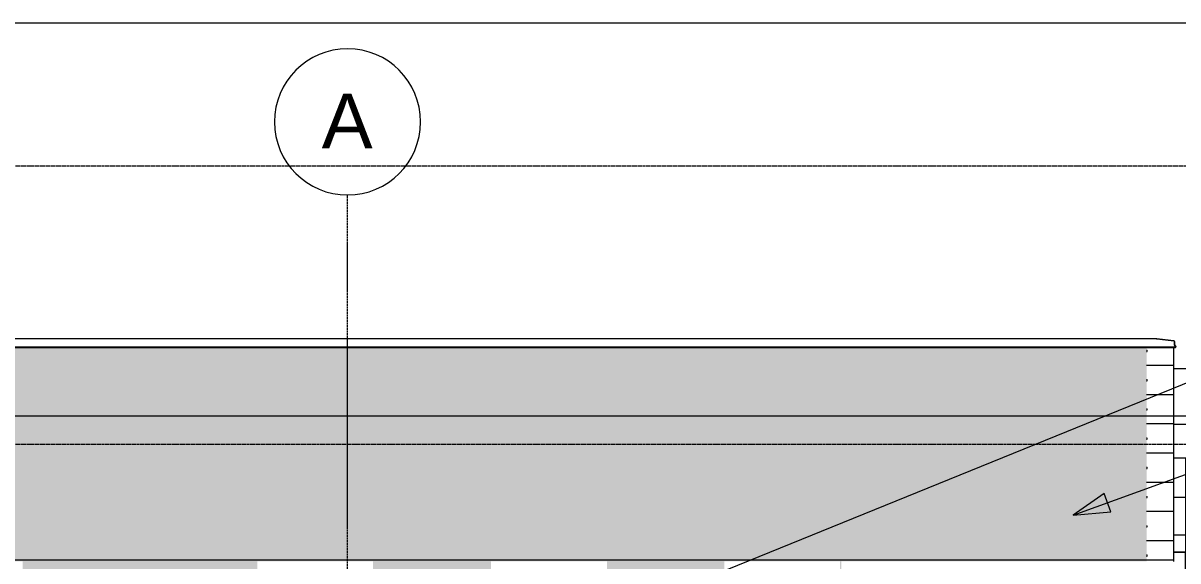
# Model space of a CAD drawing. Header units: inches. Extents: x -4169 to 1631, y -238 to 585.
# Drawn here: x 766 to 1145.4, y 350.3 to 527 of the extents above; entities that cross this region are included whole.
import ezdxf

# ---------------------------------------------------------------- set-up
doc = ezdxf.new("R2010")
doc.units = ezdxf.units.IN
doc.header["$MEASUREMENT"] = 0
doc.linetypes.add('Aligning Line 1_8_', pattern=[0.25, 0.125, -0.125])
doc.linetypes.add('Grid Line 1_2_', pattern=[0.875, 0.5, -0.125, 0.125, -0.125])
for name, color, linetype, lineweight in [('0-5', 10, 'Continuous', 5), ('A-FLOR-LEVL-1', 51, 'Grid Line 1_2_', 9), ('A-GENM', 5, 'Continuous', 9), ('A-WALL', 113, 'Continuous', 13), ('A-WALL-PATT-1', 111, 'Continuous', 9), ('G-ANNO-SYMB', 111, 'Aligning Line 1_8_', 9), ('G-ANNO-SYMB-1', 9, 'Aligning Line 1_8_', 9), ('G-ANNO-SYMB-2', 147, 'Aligning Line 1_8_', 9), ('G-ANNO-TEXT', 231, 'Continuous', 9), ('S-GRID-1', 1, 'Grid Line 1_2_', 9), ('S-GRID-IDEN', 1, 'Continuous', 9)]:
    doc.layers.add(name, color=color, linetype=linetype, lineweight=lineweight)
doc.styles.add('Arial_1', font='arial.ttf', dxfattribs={"height": 18})
pattern_1 = [(0, (1154.82, 140.604), (-120, 76.8), [0.392, -119.607]), (0, (1154.82, 140.996), (-120, 76.8), [0.392, -119.607]), (0, (1154.82, 150.204), (-120, 76.8), [0.392, -119.607]), (0, (1154.82, 150.596), (-120, 76.8), [0.392, -119.607]), (0, (1154.82, 159.804), (-120, 76.8), [0.392, -119.607]), (0, (1154.82, 160.196), (-120, 76.8), [0.392, -119.607]), (0, (1154.82, 169.404), (-120, 76.8), [0.392, -119.607]), (0, (1154.82, 169.796), (-120, 76.8), [0.392, -119.607]), (0, (1154.82, 179.004), (-120, 76.8), [0.392, -119.607]), (0, (1154.82, 179.396), (-120, 76.8), [0.392, -119.607]), (0, (1154.82, 188.604), (-120, 76.8), [0.392, -119.607]), (0, (1154.82, 188.996), (-120, 76.8), [0.392, -119.607]), (0, (1154.82, 198.204), (-120, 76.8), [0.392, -119.607]), (0, (1154.82, 198.596), (-120, 76.8), [0.392, -119.607]), (0, (1154.82, 207.804), (-120, 76.8), [0.392, -119.607]), (0, (1154.82, 208.196), (-120, 76.8), [0.392, -119.607]), (0, (1174.82, 140.604), (-120, 76.8), [0.392, -119.607]), (0, (1174.82, 140.996), (-120, 76.8), [0.392, -119.607]), (0, (1174.82, 150.204), (-120, 76.8), [0.392, -119.607]), (0, (1174.82, 150.596), (-120, 76.8), [0.392, -119.607]), (0, (1174.82, 159.804), (-120, 76.8), [0.392, -119.607]), (0, (1174.82, 160.196), (-120, 76.8), [0.392, -119.607]), (0, (1174.82, 169.404), (-120, 76.8), [0.392, -119.607]), (0, (1174.82, 169.796), (-120, 76.8), [0.392, -119.607]), (0, (1174.82, 179.004), (-120, 76.8), [0.392, -119.607]), (0, (1174.82, 179.396), (-120, 76.8), [0.392, -119.607]), (0, (1174.82, 188.604), (-120, 76.8), [0.392, -119.607]), (0, (1174.82, 188.996), (-120, 76.8), [0.392, -119.607]), (0, (1174.82, 198.204), (-120, 76.8), [0.392, -119.607]), (0, (1174.82, 198.596), (-120, 76.8), [0.392, -119.607]), (0, (1174.82, 207.804), (-120, 76.8), [0.392, -119.607]), (0, (1174.82, 208.196), (-120, 76.8), [0.392, -119.607]), (0, (1194.82, 140.604), (-120, 76.8), [0.392, -119.607]), (0, (1194.82, 140.996), (-120, 76.8), [0.392, -119.607]), (0, (1194.82, 150.204), (-120, 76.8), [0.392, -119.607]), (0, (1194.82, 150.596), (-120, 76.8), [0.392, -119.607]), (0, (1194.82, 159.804), (-120, 76.8), [0.392, -119.607]), (0, (1194.82, 160.196), (-120, 76.8), [0.392, -119.607]), (0, (1194.82, 169.404), (-120, 76.8), [0.392, -119.607]), (0, (1194.82, 169.796), (-120, 76.8), [0.392, -119.607]), (0, (1194.82, 179.004), (-120, 76.8), [0.392, -119.607]), (0, (1194.82, 179.396), (-120, 76.8), [0.392, -119.607]), (0, (1194.82, 188.604), (-120, 76.8), [0.392, -119.607]), (0, (1194.82, 188.996), (-120, 76.8), [0.392, -119.607]), (0, (1194.82, 198.204), (-120, 76.8), [0.392, -119.607]), (0, (1194.82, 198.596), (-120, 76.8), [0.392, -119.607]), (0, (1194.82, 207.804), (-120, 76.8), [0.392, -119.607]), (0, (1194.82, 208.196), (-120, 76.8), [0.392, -119.607]), (0, (1214.82, 140.604), (-120, 76.8), [0.392, -119.607]), (0, (1214.82, 140.996), (-120, 76.8), [0.392, -119.607]), (0, (1214.82, 150.204), (-120, 76.8), [0.392, -119.607]), (0, (1214.82, 150.596), (-120, 76.8), [0.392, -119.607]), (0, (1214.82, 159.804), (-120, 76.8), [0.392, -119.607]), (0, (1214.82, 160.196), (-120, 76.8), [0.392, -119.607]), (0, (1214.82, 169.404), (-120, 76.8), [0.392, -119.607]), (0, (1214.82, 169.796), (-120, 76.8), [0.392, -119.607]), (0, (1214.82, 179.004), (-120, 76.8), [0.392, -119.607]), (0, (1214.82, 179.396), (-120, 76.8), [0.392, -119.607]), (0, (1214.82, 188.604), (-120, 76.8), [0.392, -119.607]), (0, (1214.82, 188.996), (-120, 76.8), [0.392, -119.607]), (0, (1214.82, 198.204), (-120, 76.8), [0.392, -119.607]), (0, (1214.82, 198.596), (-120, 76.8), [0.392, -119.607]), (0, (1214.82, 207.804), (-120, 76.8), [0.392, -119.607]), (0, (1214.82, 208.196), (-120, 76.8), [0.392, -119.607]), (0, (1234.82, 140.604), (-120, 76.8), [0.392, -119.607]), (0, (1234.82, 140.996), (-120, 76.8), [0.392, -119.607]), (0, (1234.82, 150.204), (-120, 76.8), [0.392, -119.607]), (0, (1234.82, 150.596), (-120, 76.8), [0.392, -119.607]), (0, (1234.82, 159.804), (-120, 76.8), [0.392, -119.607]), (0, (1234.82, 160.196), (-120, 76.8), [0.392, -119.607]), (0, (1234.82, 169.404), (-120, 76.8), [0.392, -119.607]), (0, (1234.82, 169.796), (-120, 76.8), [0.392, -119.607]), (0, (1234.82, 179.004), (-120, 76.8), [0.392, -119.607]), (0, (1234.82, 179.396), (-120, 76.8), [0.392, -119.607]), (0, (1234.82, 188.604), (-120, 76.8), [0.392, -119.607]), (0, (1234.82, 188.996), (-120, 76.8), [0.392, -119.607]), (0, (1234.82, 198.204), (-120, 76.8), [0.392, -119.607]), (0, (1234.82, 198.596), (-120, 76.8), [0.392, -119.607]), (0, (1234.82, 207.804), (-120, 76.8), [0.392, -119.607]), (0, (1234.82, 208.196), (-120, 76.8), [0.392, -119.607]), (0, (1254.82, 140.604), (-120, 76.8), [0.392, -119.607]), (0, (1254.82, 140.996), (-120, 76.8), [0.392, -119.607]), (0, (1254.82, 150.204), (-120, 76.8), [0.392, -119.607]), (0, (1254.82, 150.596), (-120, 76.8), [0.392, -119.607]), (0, (1254.82, 159.804), (-120, 76.8), [0.392, -119.607]), (0, (1254.82, 160.196), (-120, 76.8), [0.392, -119.607]), (0, (1254.82, 169.404), (-120, 76.8), [0.392, -119.607]), (0, (1254.82, 169.796), (-120, 76.8), [0.392, -119.607]), (0, (1254.82, 179.004), (-120, 76.8), [0.392, -119.607]), (0, (1254.82, 179.396), (-120, 76.8), [0.392, -119.607]), (0, (1254.82, 188.604), (-120, 76.8), [0.392, -119.607]), (0, (1254.82, 188.996), (-120, 76.8), [0.392, -119.607]), (0, (1254.82, 198.204), (-120, 76.8), [0.392, -119.607]), (0, (1254.82, 198.596), (-120, 76.8), [0.392, -119.607]), (0, (1254.82, 207.804), (-120, 76.8), [0.392, -119.607]), (0, (1254.82, 208.196), (-120, 76.8), [0.392, -119.607]), (90, (1148.37, 155.2), (-120, 7e-15), [9.6, -67.2]), (90, (1154.82, 140.6), (-120, 7e-15), [0.392, -76.407]), (90, (1154.82, 150.2), (-120, 7e-15), [0.392, -76.407]), (90, (1154.82, 159.8), (-120, 7e-15), [0.392, -76.407]), (90, (1154.82, 169.4), (-120, 7e-15), [0.392, -76.407]), (90, (1154.82, 179), (-120, 7e-15), [0.392, -76.407]), (90, (1154.82, 188.6), (-120, 7e-15), [0.392, -76.407]), (90, (1154.82, 198.2), (-120, 7e-15), [0.392, -76.407]), (90, (1154.82, 207.8), (-120, 7e-15), [0.392, -76.407]), (90, (1155.21, 140.6), (-120, 7e-15), [0.392, -76.407]), (90, (1155.21, 150.2), (-120, 7e-15), [0.392, -76.407]), (90, (1155.21, 159.8), (-120, 7e-15), [0.392, -76.407]), (90, (1155.21, 169.4), (-120, 7e-15), [0.392, -76.407]), (90, (1155.21, 179), (-120, 7e-15), [0.392, -76.407]), (90, (1155.21, 188.6), (-120, 7e-15), [0.392, -76.407]), (90, (1155.21, 198.2), (-120, 7e-15), [0.392, -76.407]), (90, (1155.21, 207.8), (-120, 7e-15), [0.392, -76.407]), (90, (1164.52, 174.4), (-120, 7e-15), [9.6, -67.2]), (90, (1164.52, 203.2), (-120, 7e-15), [9.6, -67.2]), (90, (1174.82, 140.6), (-120, 7e-15), [0.392, -76.407]), (90, (1174.82, 150.2), (-120, 7e-15), [0.392, -76.407]), (90, (1174.82, 159.8), (-120, 7e-15), [0.392, -76.407]), (90, (1174.82, 169.4), (-120, 7e-15), [0.392, -76.407]), (90, (1174.82, 179), (-120, 7e-15), [0.392, -76.407]), (90, (1174.82, 188.6), (-120, 7e-15), [0.392, -76.407]), (90, (1174.82, 198.2), (-120, 7e-15), [0.392, -76.407]), (90, (1174.82, 207.8), (-120, 7e-15), [0.392, -76.407]), (90, (1175.21, 140.6), (-120, 7e-15), [0.392, -76.407]), (90, (1175.21, 150.2), (-120, 7e-15), [0.392, -76.407]), (90, (1175.21, 159.8), (-120, 7e-15), [0.392, -76.407]), (90, (1175.21, 169.4), (-120, 7e-15), [0.392, -76.407]), (90, (1175.21, 179), (-120, 7e-15), [0.392, -76.407]), (90, (1175.21, 188.6), (-120, 7e-15), [0.392, -76.407]), (90, (1175.21, 198.2), (-120, 7e-15), [0.392, -76.407]), (90, (1175.21, 207.8), (-120, 7e-15), [0.392, -76.407]), (90, (1194.82, 140.6), (-120, 7e-15), [0.392, -76.407]), (90, (1194.82, 150.2), (-120, 7e-15), [0.392, -76.407]), (90, (1194.82, 159.8), (-120, 7e-15), [0.392, -76.407]), (90, (1194.82, 169.4), (-120, 7e-15), [0.392, -76.407]), (90, (1194.82, 179), (-120, 7e-15), [0.392, -76.407]), (90, (1194.82, 188.6), (-120, 7e-15), [0.392, -76.407]), (90, (1194.82, 198.2), (-120, 7e-15), [0.392, -76.407]), (90, (1194.82, 207.8), (-120, 7e-15), [0.392, -76.407]), (90, (1195.21, 140.6), (-120, 7e-15), [0.392, -76.407]), (90, (1195.21, 150.2), (-120, 7e-15), [0.392, -76.407]), (90, (1195.21, 159.8), (-120, 7e-15), [0.392, -76.407]), (90, (1195.21, 169.4), (-120, 7e-15), [0.392, -76.407]), (90, (1195.21, 179), (-120, 7e-15), [0.392, -76.407]), (90, (1195.21, 188.6), (-120, 7e-15), [0.392, -76.407]), (90, (1195.21, 198.2), (-120, 7e-15), [0.392, -76.407]), (90, (1195.21, 207.8), (-120, 7e-15), [0.392, -76.407]), (90, (1205.07, 145.6), (-120, 7e-15), [9.6, -67.2]), (90, (1205.07, 184), (-120, 7e-15), [9.6, -67.2]), (90, (1214.82, 140.6), (-120, 7e-15), [0.392, -76.407]), (90, (1214.82, 150.2), (-120, 7e-15), [0.392, -76.407]), (90, (1214.82, 159.8), (-120, 7e-15), [0.392, -76.407]), (90, (1214.82, 169.4), (-120, 7e-15), [0.392, -76.407]), (90, (1214.82, 179), (-120, 7e-15), [0.392, -76.407]), (90, (1214.82, 188.6), (-120, 7e-15), [0.392, -76.407]), (90, (1214.82, 198.2), (-120, 7e-15), [0.392, -76.407]), (90, (1214.82, 207.8), (-120, 7e-15), [0.392, -76.407]), (90, (1215.21, 140.6), (-120, 7e-15), [0.392, -76.407]), (90, (1215.21, 150.2), (-120, 7e-15), [0.392, -76.407]), (90, (1215.21, 159.8), (-120, 7e-15), [0.392, -76.407]), (90, (1215.21, 169.4), (-120, 7e-15), [0.392, -76.407]), (90, (1215.21, 179), (-120, 7e-15), [0.392, -76.407]), (90, (1215.21, 188.6), (-120, 7e-15), [0.392, -76.407]), (90, (1215.21, 198.2), (-120, 7e-15), [0.392, -76.407]), (90, (1215.21, 207.8), (-120, 7e-15), [0.392, -76.407]), (90, (1225.9, 164.8), (-120, 7e-15), [9.6, -67.2]), (90, (1234.82, 140.6), (-120, 7e-15), [0.392, -76.407]), (90, (1234.82, 150.2), (-120, 7e-15), [0.392, -76.407]), (90, (1234.82, 159.8), (-120, 7e-15), [0.392, -76.407]), (90, (1234.82, 169.4), (-120, 7e-15), [0.392, -76.407]), (90, (1234.82, 179), (-120, 7e-15), [0.392, -76.407]), (90, (1234.82, 188.6), (-120, 7e-15), [0.392, -76.407]), (90, (1234.82, 198.2), (-120, 7e-15), [0.392, -76.407]), (90, (1234.82, 207.8), (-120, 7e-15), [0.392, -76.407]), (90, (1235.21, 140.6), (-120, 7e-15), [0.392, -76.407]), (90, (1235.21, 150.2), (-120, 7e-15), [0.392, -76.407]), (90, (1235.21, 159.8), (-120, 7e-15), [0.392, -76.407]), (90, (1235.21, 169.4), (-120, 7e-15), [0.392, -76.407]), (90, (1235.21, 179), (-120, 7e-15), [0.392, -76.407]), (90, (1235.21, 188.6), (-120, 7e-15), [0.392, -76.407]), (90, (1235.21, 198.2), (-120, 7e-15), [0.392, -76.407]), (90, (1235.21, 207.8), (-120, 7e-15), [0.392, -76.407]), (90, (1246.57, 136), (-120, 7e-15), [9.6, -67.2]), (90, (1246.57, 193.6), (-120, 7e-15), [9.6, -67.2]), (90, (1254.82, 140.6), (-120, 7e-15), [0.392, -76.407]), (90, (1254.82, 150.2), (-120, 7e-15), [0.392, -76.407]), (90, (1254.82, 159.8), (-120, 7e-15), [0.392, -76.407]), (90, (1254.82, 169.4), (-120, 7e-15), [0.392, -76.407]), (90, (1254.82, 179), (-120, 7e-15), [0.392, -76.407]), (90, (1254.82, 188.6), (-120, 7e-15), [0.392, -76.407]), (90, (1254.82, 198.2), (-120, 7e-15), [0.392, -76.407]), (90, (1254.82, 207.8), (-120, 7e-15), [0.392, -76.407]), (90, (1255.21, 140.6), (-120, 7e-15), [0.392, -76.407]), (90, (1255.21, 150.2), (-120, 7e-15), [0.392, -76.407]), (90, (1255.21, 159.8), (-120, 7e-15), [0.392, -76.407]), (90, (1255.21, 169.4), (-120, 7e-15), [0.392, -76.407]), (90, (1255.21, 179), (-120, 7e-15), [0.392, -76.407]), (90, (1255.21, 188.6), (-120, 7e-15), [0.392, -76.407]), (90, (1255.21, 198.2), (-120, 7e-15), [0.392, -76.407]), (90, (1255.21, 207.8), (-120, 7e-15), [0.392, -76.407]), (180, (1259.52, 136), (-120, 76.8), [120, 0, 0, 0]), (180, (1259.52, 145.6), (-120, 76.8), [120, 0, 0, 0]), (180, (1259.52, 155.2), (-120, 76.8), [120, 0, 0, 0]), (180, (1259.52, 164.8), (-120, 76.8), [120, 0, 0, 0]), (180, (1259.52, 174.4), (-120, 76.8), [120, 0, 0, 0]), (180, (1259.52, 184), (-120, 76.8), [120, 0, 0, 0]), (180, (1259.52, 193.6), (-120, 76.8), [120, 0, 0, 0]), (180, (1259.52, 203.2), (-120, 76.8), [120, 0, 0, 0])]

# ---------------------------------------------------------------- blocks, each defined once
blk = doc.blocks.new('CTR - 2nd Phase_rvt-2-BUILDING ELEVATION - SOUTH')
at = {"layer": 'A-FLOR-LEVL-1'}
blk.add_line((9609.49, 398), (12558.48, 398), dxfattribs=at)
at = {"layer": 'G-ANNO-SYMB-1'}
for p, q in [((12461.78, 526.95), (9706.24, 526.95)), ((12461.78, 388.59), (9706.24, 388.59))]:
    blk.add_line(p, q, dxfattribs=at)
blk = doc.blocks.new('CTR  - Topography_rvt-2-BUILDING ELEVATION - SOUTH')
at = {"layer": 'G-ANNO-SYMB-2'}
blk.add_line((12461.78, 480), (9742.88, 480), dxfattribs=at)
blk = doc.blocks.new('CTR - 1st Phase - Common Walls_rvt-2-BUILDING ELEVATION - SOUTH')
at = {"layer": 'A-FLOR-LEVL-1'}
blk.add_line((9609.49, 398), (12558.48, 398), dxfattribs=at)
at = {"layer": 'G-ANNO-SYMB-2'}
for p, q in [((12363.34, 526.95), (9706.24, 526.95)), ((12428.12, 526.95), (9706.24, 526.95)), ((12461.78, 480), (9706.24, 480))]:
    blk.add_line(p, q, dxfattribs=at)
blk = doc.blocks.new('Basic Wall _ EXT - FIBER CEMENT - SMALL - ___-1820300-BUILDING ELEVATION - SOUTH')
at = {"layer": 'A-WALL'}
for p, q in [((12113.06, 423.28), (12113, 423.28)), ((12118.64, 422.6), (12113.06, 423.28)), ((12118.86, 421.44), (12118.86, 422.35)), ((12119.37, 420.57), (12118.9, 421.3)), ((12119.18, 420.45), (12119.37, 420.57))]:
    blk.add_line(p, q, dxfattribs=at)
at = {"layer": 'A-WALL', "flags": 128}
for points in [[(12118.86, 422.35), (12118.85, 422.41), (12118.83, 422.47), (12118.8, 422.52), (12118.75, 422.56), (12118.7, 422.59), (12118.64, 422.6)], [(12118.9, 421.3), (12118.88, 421.35), (12118.87, 421.39), (12118.86, 421.44)], [(12119.06, 420.42), (12119.13, 420.43), (12119.18, 420.45)]]:
    blk.add_lwpolyline(points, dxfattribs=at)
blk = doc.blocks.new('Basic Wall _ EXT - FIBER CEMENT - SMALL - ___-1820301-BUILDING ELEVATION - SOUTH')
at = {"layer": 'A-WALL'}
for p, q in [((12113.03, 423.28), (11252.95, 423.28)), ((12113, 423.28), (12113.06, 423.28)), ((12113.06, 423.28), (12118.64, 422.6)), ((12118.86, 422.35), (12118.86, 421.44)), ((12118.9, 421.3), (12119.37, 420.57)), ((11246.61, 420.57), (12119.37, 420.57)), ((11246.93, 420.42), (12119.05, 420.42)), ((12119.37, 420.57), (12119.18, 420.45))]:
    blk.add_line(p, q, dxfattribs=at)
at = {"layer": 'A-WALL', "flags": 128}
for points in [[(12118.64, 422.6), (12118.7, 422.59), (12118.75, 422.56), (12118.8, 422.52), (12118.83, 422.47), (12118.85, 422.41), (12118.86, 422.35)], [(12118.86, 421.44), (12118.87, 421.39), (12118.88, 421.35), (12118.9, 421.3)], [(12119.18, 420.45), (12119.13, 420.43), (12119.06, 420.42), (12119.05, 420.42)]]:
    blk.add_lwpolyline(points, dxfattribs=at)
blk = doc.blocks.new('077123 - Manufactured Gutters and Downspouts - 077123 - Manufactured Gutters and Downspouts-2024313-BUILDING ELEVATION - SOUTH')
at = {"layer": 'A-GENM'}
for p, q in [((12118.59, 413.51), (12129.25, 413.51)), ((12129.25, 413.51), (12129.25, 395.11)), ((12129.25, 395.11), (12118.59, 395.11)), ((12129.25, 395.11), (12125.9, 384.1)), ((12125.9, 384.1), (12118.59, 384.1)), ((12122.56, 384.1), (12122.56, 371.1)), ((12122.56, 371.1), (12118.59, 371.1)), ((12122.56, 371.1), (12122.56, 358.75)), ((12122.56, 358.75), (12118.59, 358.75)), ((12122.56, 358.75), (12122.56, 353.15)), ((12122.56, 353.15), (12118.59, 353.15)), ((12118.59, 353.15), (12122.56, 353.15)), ((12122.56, 102.78), (12122.56, 353.15)), ((12118.56, 109.75), (12118.56, 105.58)), ((12118.56, 105.58), (12088.69, 94.71)), ((12092.69, 91.91), (12122.56, 102.78)), ((12092.69, 0), (12092.69, 91.91))]:
    blk.add_line(p, q, dxfattribs=at)
blk = doc.blocks.new('Grid - Grid Head - Circle-50561-BUILDING ELEVATION - SOUTH')
at = {"layer": 'S-GRID-IDEN'}
for start, end in [(0, 180), (180, 360)]:
    blk.add_arc((11847.19, 494.5), 24, start, end, dxfattribs=at)

msp = doc.modelspace()

# ---------------------------------------------------------------- hatches: boundary and pattern name
at = {"layer": 'A-WALL-PATT-1'}
h = msp.add_hatch(dxfattribs=at)
h.set_pattern_fill('FP_33', color=256, style=0, pattern_type=2)
h.set_pattern_definition(pattern_1)
h.paths.add_polyline_path([(281.6302, 350.5), (1135.0802, 350.5), (1135.0802, 420.4154), (281.6302, 420.4154), (281.6302, 353.5058)], flags=0)
h = msp.add_hatch(dxfattribs=at)
h.set_pattern_fill('FP_33', color=256, style=0, pattern_type=2)
h.set_pattern_definition(pattern_1)
h.paths.add_polyline_path([(1135.0802, 350.5), (1143.9552, 350.5), (1143.9552, 420.4154), (1135.0802, 420.4154), (1135.0802, 353.5058)], flags=0)
h = msp.add_hatch(dxfattribs=at)
h.set_pattern_fill('FP_32', color=256, style=0, pattern_type=2)
h.set_pattern_definition([(0, (1151.51, 112.3), (-38.4, 120.375), [0.392, -38.007]), (0, (1151.51, 112.7), (-38.4, 120.375), [0.392, -38.007]), (0, (1151.51, 128.66), (-38.4, 120.375), [0.392, -38.007]), (0, (1151.51, 129.05), (-38.4, 120.375), [0.392, -38.007]), (0, (1151.51, 145.02), (-38.4, 120.375), [0.392, -38.007]), (0, (1151.51, 145.41), (-38.4, 120.375), [0.392, -38.007]), (0, (1151.51, 161.38), (-38.4, 120.375), [0.392, -38.007]), (0, (1151.51, 161.77), (-38.4, 120.375), [0.392, -38.007]), (0, (1151.51, 177.73), (-38.4, 120.375), [0.392, -38.007]), (0, (1151.51, 178.12), (-38.4, 120.375), [0.392, -38.007]), (0, (1151.51, 194.09), (-38.4, 120.375), [0.392, -38.007]), (0, (1151.51, 194.48), (-38.4, 120.375), [0.392, -38.007]), (0, (1151.51, 210.45), (-38.4, 120.375), [0.392, -38.007]), (0, (1151.51, 210.84), (-38.4, 120.375), [0.392, -38.007]), (0, (1151.51, 226.8), (-38.4, 120.375), [0.392, -38.007]), (0, (1151.51, 227.2), (-38.4, 120.375), [0.392, -38.007]), (0, (1168.96, 112.3), (-38.4, 120.375), [0.392, -38.007]), (0, (1168.96, 112.7), (-38.4, 120.375), [0.392, -38.007]), (0, (1168.96, 128.66), (-38.4, 120.375), [0.392, -38.007]), (0, (1168.96, 129.05), (-38.4, 120.375), [0.392, -38.007]), (0, (1168.96, 145.02), (-38.4, 120.375), [0.392, -38.007]), (0, (1168.96, 145.41), (-38.4, 120.375), [0.392, -38.007]), (0, (1168.96, 161.38), (-38.4, 120.375), [0.392, -38.007]), (0, (1168.96, 161.77), (-38.4, 120.375), [0.392, -38.007]), (0, (1168.96, 177.73), (-38.4, 120.375), [0.392, -38.007]), (0, (1168.96, 178.12), (-38.4, 120.375), [0.392, -38.007]), (0, (1168.96, 194.09), (-38.4, 120.375), [0.392, -38.007]), (0, (1168.96, 194.48), (-38.4, 120.375), [0.392, -38.007]), (0, (1168.96, 210.45), (-38.4, 120.375), [0.392, -38.007]), (0, (1168.96, 210.84), (-38.4, 120.375), [0.392, -38.007]), (0, (1168.96, 226.8), (-38.4, 120.375), [0.392, -38.007]), (0, (1168.96, 227.2), (-38.4, 120.375), [0.392, -38.007]), (0, (1186.41, 112.3), (-38.4, 120.375), [0.392, -38.007]), (0, (1186.41, 112.7), (-38.4, 120.375), [0.392, -38.007]), (0, (1186.41, 128.66), (-38.4, 120.375), [0.392, -38.007]), (0, (1186.41, 129.05), (-38.4, 120.375), [0.392, -38.007]), (0, (1186.41, 145.02), (-38.4, 120.375), [0.392, -38.007]), (0, (1186.41, 145.41), (-38.4, 120.375), [0.392, -38.007]), (0, (1186.41, 161.38), (-38.4, 120.375), [0.392, -38.007]), (0, (1186.41, 161.77), (-38.4, 120.375), [0.392, -38.007]), (0, (1186.41, 177.73), (-38.4, 120.375), [0.392, -38.007]), (0, (1186.41, 178.12), (-38.4, 120.375), [0.392, -38.007]), (0, (1186.41, 194.09), (-38.4, 120.375), [0.392, -38.007]), (0, (1186.41, 194.48), (-38.4, 120.375), [0.392, -38.007]), (0, (1186.41, 210.45), (-38.4, 120.375), [0.392, -38.007]), (0, (1186.41, 210.84), (-38.4, 120.375), [0.392, -38.007]), (0, (1186.41, 226.8), (-38.4, 120.375), [0.392, -38.007]), (0, (1186.41, 227.2), (-38.4, 120.375), [0.392, -38.007]), (90, (1149.768, 109.75), (-38.4, 2e-15), [120, -0.375]), (90, (1150.143, 109.75), (-38.4, 2e-15), [120, -0.375]), (90, (1151.51, 112.304), (-38.4, 2e-15), [0.392, -119.982]), (90, (1151.51, 128.66), (-38.4, 2e-15), [0.392, -119.982]), (90, (1151.51, 145.018), (-38.4, 2e-15), [0.392, -119.982]), (90, (1151.51, 161.375), (-38.4, 2e-15), [0.392, -119.982]), (90, (1151.51, 177.732), (-38.4, 2e-15), [0.392, -119.982]), (90, (1151.51, 194.09), (-38.4, 2e-15), [0.392, -119.982]), (90, (1151.51, 210.447), (-38.4, 2e-15), [0.392, -119.982]), (90, (1151.51, 226.804), (-38.4, 2e-15), [0.392, -119.982]), (90, (1151.9, 112.304), (-38.4, 2e-15), [0.392, -119.982]), (90, (1151.9, 128.66), (-38.4, 2e-15), [0.392, -119.982]), (90, (1151.9, 145.018), (-38.4, 2e-15), [0.392, -119.982]), (90, (1151.9, 161.375), (-38.4, 2e-15), [0.392, -119.982]), (90, (1151.9, 177.732), (-38.4, 2e-15), [0.392, -119.982]), (90, (1151.9, 194.09), (-38.4, 2e-15), [0.392, -119.982]), (90, (1151.9, 210.447), (-38.4, 2e-15), [0.392, -119.982]), (90, (1151.9, 226.804), (-38.4, 2e-15), [0.392, -119.982]), (90, (1168.96, 112.304), (-38.4, 2e-15), [0.392, -119.982]), (90, (1168.96, 128.66), (-38.4, 2e-15), [0.392, -119.982]), (90, (1168.96, 145.018), (-38.4, 2e-15), [0.392, -119.982]), (90, (1168.96, 161.375), (-38.4, 2e-15), [0.392, -119.982]), (90, (1168.96, 177.732), (-38.4, 2e-15), [0.392, -119.982]), (90, (1168.96, 194.09), (-38.4, 2e-15), [0.392, -119.982]), (90, (1168.96, 210.447), (-38.4, 2e-15), [0.392, -119.982]), (90, (1168.96, 226.804), (-38.4, 2e-15), [0.392, -119.982]), (90, (1169.35, 112.304), (-38.4, 2e-15), [0.392, -119.982]), (90, (1169.35, 128.66), (-38.4, 2e-15), [0.392, -119.982]), (90, (1169.35, 145.018), (-38.4, 2e-15), [0.392, -119.982]), (90, (1169.35, 161.375), (-38.4, 2e-15), [0.392, -119.982]), (90, (1169.35, 177.732), (-38.4, 2e-15), [0.392, -119.982]), (90, (1169.35, 194.09), (-38.4, 2e-15), [0.392, -119.982]), (90, (1169.35, 210.447), (-38.4, 2e-15), [0.392, -119.982]), (90, (1169.35, 226.804), (-38.4, 2e-15), [0.392, -119.982]), (90, (1186.41, 112.304), (-38.4, 2e-15), [0.392, -119.982]), (90, (1186.41, 128.66), (-38.4, 2e-15), [0.392, -119.982]), (90, (1186.41, 145.018), (-38.4, 2e-15), [0.392, -119.982]), (90, (1186.41, 161.375), (-38.4, 2e-15), [0.392, -119.982]), (90, (1186.41, 177.732), (-38.4, 2e-15), [0.392, -119.982]), (90, (1186.41, 194.09), (-38.4, 2e-15), [0.392, -119.982]), (90, (1186.41, 210.447), (-38.4, 2e-15), [0.392, -119.982]), (90, (1186.41, 226.804), (-38.4, 2e-15), [0.392, -119.982]), (90, (1186.8, 112.304), (-38.4, 2e-15), [0.392, -119.982]), (90, (1186.8, 128.66), (-38.4, 2e-15), [0.392, -119.982]), (90, (1186.8, 145.018), (-38.4, 2e-15), [0.392, -119.982]), (90, (1186.8, 161.375), (-38.4, 2e-15), [0.392, -119.982]), (90, (1186.8, 177.732), (-38.4, 2e-15), [0.392, -119.982]), (90, (1186.8, 194.09), (-38.4, 2e-15), [0.392, -119.982]), (90, (1186.8, 210.447), (-38.4, 2e-15), [0.392, -119.982]), (90, (1186.8, 226.804), (-38.4, 2e-15), [0.392, -119.982]), (180, (1188.17, 109.38), (-38.4, 120.375), [38.025, -0.375]), (180, (1188.17, 109.75), (-38.4, 120.375), [38.025, -0.375])])
h.paths.add_polyline_path([(305.3427, 109.75), (305.3427, 229.75), (343.3677, 229.75), (343.3677, 109.75), (420.5427, 109.75), (420.5427, 229.75), (458.5677, 229.75), (458.5677, 109.75), (458.9427, 109.75), (458.9427, 229.75), (496.9677, 229.75), (496.9677, 109.75), (535.7427, 109.75), (535.7427, 229.75), (573.7677, 229.75), (573.7677, 109.75), (612.5427, 109.75), (612.5427, 229.75), (650.5677, 229.75), (650.5677, 109.75), (650.9427, 109.75), (650.9427, 229.75), (688.9677, 229.75), (688.9677, 109.75), (727.7427, 109.75), (727.7427, 229.75), (765.7677, 229.75), (765.7677, 109.75), (766.1427, 109.75), (766.1427, 229.75), (804.1677, 229.75), (804.1677, 109.75), (842.9427, 109.75), (842.9427, 229.75), (880.9677, 229.75), (880.9677, 109.75), (919.7427, 109.75), (919.7427, 229.75), (957.7677, 229.75), (957.7677, 109.75), (1034.9427, 109.75), (1034.9427, 229.75), (1072.9677, 229.75), (1072.9677, 109.75), (1073.3427, 109.75), (1073.3427, 229.75), (1111.3677, 229.75), (1111.3677, 109.75), (1135.0802, 109.75), (1135.0802, 230.125), (1034.7552, 230.125), (1034.7552, 350.125), (1135.0802, 350.125), (1135.0802, 350.5), (281.6302, 350.5), (281.6302, 109.75)], flags=0)
h.paths.add_polyline_path([(996.3552, 230.125), (996.3552, 350.125), (1034.3802, 350.125), (1034.3802, 230.125)], flags=0)
h.paths.add_polyline_path([(921.7427, 230.125), (919.7427, 230.125), (919.7427, 350.125), (957.7677, 350.125), (957.7677, 230.125)], flags=0)
h.paths.add_polyline_path([(880.9677, 230.125), (842.9427, 230.125), (842.9427, 350.125), (880.9677, 350.125), (880.9677, 265.75)], flags=0)
h.paths.add_polyline_path([(765.7677, 230.125), (727.7427, 230.125), (727.7427, 350.125), (765.7677, 350.125), (765.7677, 269.375)], flags=0)
h.paths.add_polyline_path([(688.9677, 230.125), (650.9427, 230.125), (650.9427, 350.125), (688.9677, 350.125), (688.9677, 269.375)], flags=0)
h.paths.add_polyline_path([(626.0388, 230.125), (612.5427, 230.125), (612.5427, 350.125), (650.5677, 350.125), (650.5677, 230.125), (648.5677, 230.125)], flags=0)
h.paths.add_polyline_path([(573.7677, 230.125), (535.7427, 230.125), (535.7427, 350.125), (573.7677, 350.125), (573.7677, 265.75)], flags=0)
h.paths.add_polyline_path([(381.7677, 230.125), (343.7427, 230.125), (343.7427, 350.125), (381.7677, 350.125), (381.7677, 231.9027)], flags=0)
h.paths.add_polyline_path([(341.3677, 230.125), (305.3427, 230.125), (305.3427, 350.125), (343.3677, 350.125), (343.3677, 230.125)], flags=0)
h.paths.add_polyline_path([(458.9427, 230.125), (458.9427, 350.125), (496.9677, 350.125), (496.9677, 230.125), (494.9677, 230.125)], flags=0)
at = {"layer": 'G-ANNO-TEXT'}
msp.add_hatch(color=256, dxfattribs=at).paths.add_polyline_path([(1110.9213, 365.3867), (1123.3008, 366.4295), (1121.1208, 372.4795)], flags=0)

# ---------------------------------------------------------------- linework, layer by layer
at = {"layer": 'A-FLOR-LEVL-1'}
msp.add_line((-1364.3938, 398), (1583.0971, 398), dxfattribs=at)
at = {"layer": 'A-WALL'}
for p, q in [((1143.9552, 420.4154), (1143.9552, 350.125)), ((1143.9552, 350.5), (281.6302, 350.5))]:
    msp.add_line(p, q, dxfattribs=at)
at = {"layer": 'G-ANNO-SYMB'}
for p, q in [((1487.1463, 526.9531), (-1268.3938, 526.9531)), ((1487.1463, 480), (-1268.3977, 480))]:
    msp.add_line(p, q, dxfattribs=at)
at = {"layer": 'G-ANNO-TEXT'}
for p, q in [((855.8156, 290.056), (1232.6569, 443.164)), ((1110.9213, 365.3867), (1232.6569, 409.2505)), ((1121.1208, 372.4795), (1110.9213, 365.3867)), ((1123.3008, 366.4295), (1121.1208, 372.4795)), ((1110.9213, 365.3867), (1123.3008, 366.4295))]:
    msp.add_line(p, q, dxfattribs=at)
at = {"layer": 'S-GRID-1'}
msp.add_line((872.5552, -159.8356), (872.5552, 470.5), dxfattribs=at)

# ---------------------------------------------------------------- block references
at = {"layer": '0-5'}
for name in ['CTR - 2nd Phase_rvt-2-BUILDING ELEVATION - SOUTH', 'CTR - 1st Phase - Common Walls_rvt-2-BUILDING ELEVATION - SOUTH', 'CTR  - Topography_rvt-2-BUILDING ELEVATION - SOUTH']:
    msp.add_blockref(name, (-10974.6342, 0), dxfattribs=at)
at = {"layer": 'A-GENM'}
msp.add_blockref('077123 - Manufactured Gutters and Downspouts - 077123 - Manufactured Gutters and Downspouts-2024313-BUILDING ELEVATION - SOUTH', (-10974.6342, 0), dxfattribs=at)
at = {"layer": 'A-WALL'}
for name in ['Basic Wall _ EXT - FIBER CEMENT - SMALL - ___-1820301-BUILDING ELEVATION - SOUTH', 'Basic Wall _ EXT - FIBER CEMENT - SMALL - ___-1820300-BUILDING ELEVATION - SOUTH']:
    msp.add_blockref(name, (-10974.6342, 0), dxfattribs=at)
at = {"layer": 'S-GRID-IDEN'}
msp.add_blockref('Grid - Grid Head - Circle-50561-BUILDING ELEVATION - SOUTH', (-10974.6342, 0), dxfattribs=at)

# ---------------------------------------------------------------- texts
at = {"layer": 'S-GRID-IDEN', "insert": (864.0467, 503.7879), "char_height": 18, "width": 20.301, "attachment_point": 1, "style": 'Arial_1'}
msp.add_mtext('A', dxfattribs=at)

doc.saveas('drawing.dxf')
